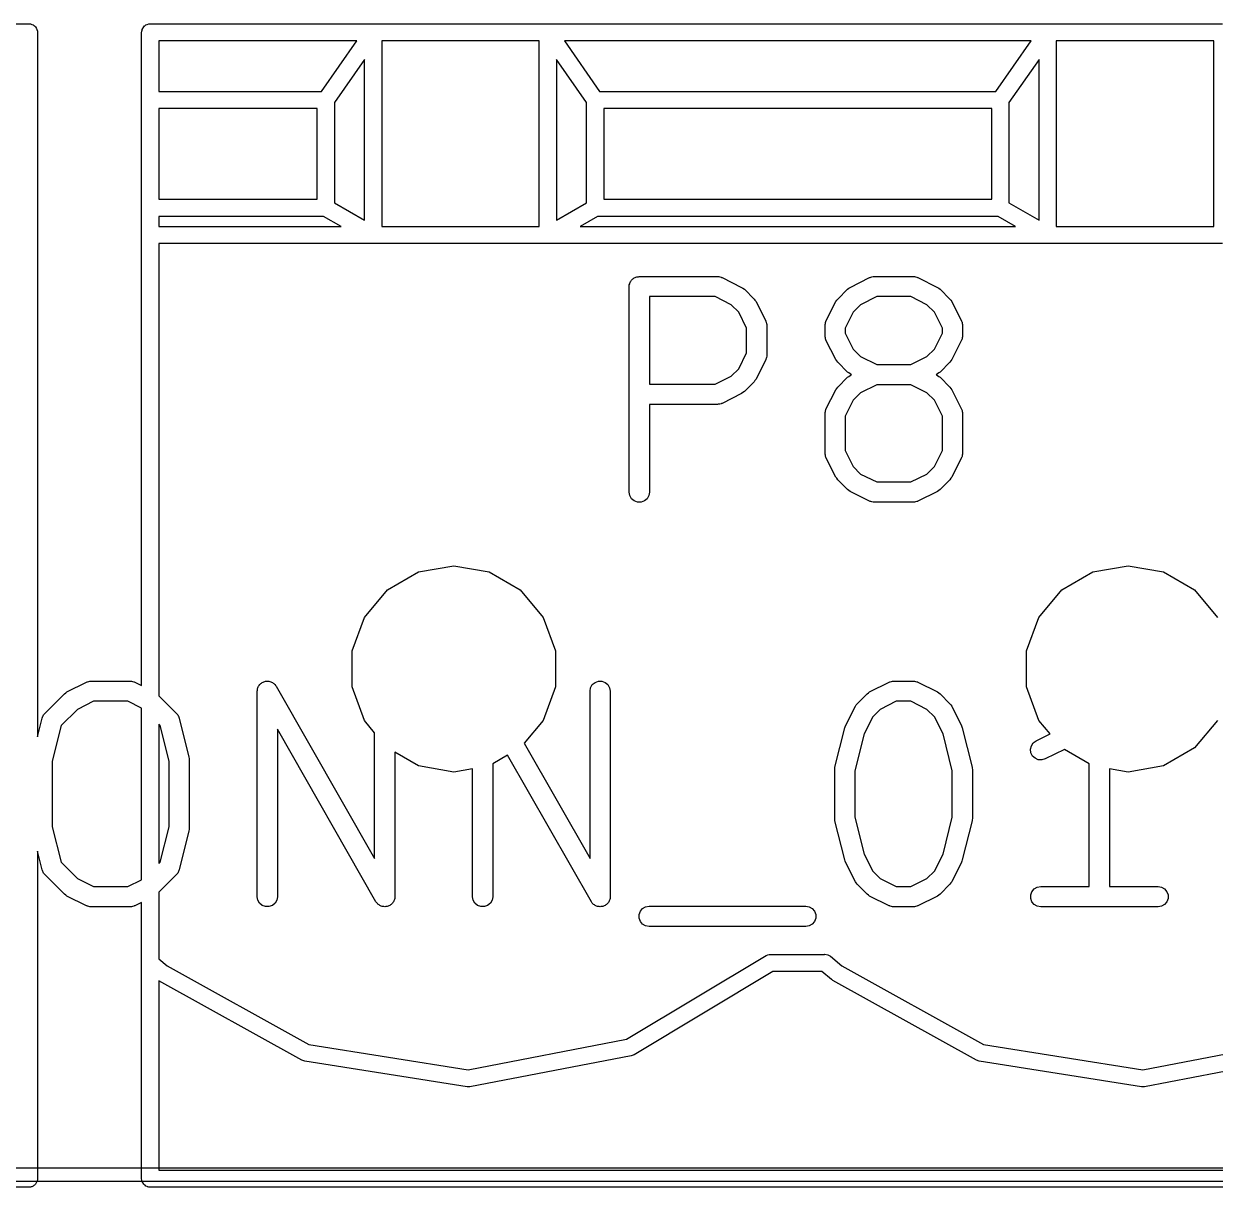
# Model space of a CAD drawing. Extents: x 10 to 287, y -200 to -10.
# Drawn here: x 101.81 to 110.64, y -130.09 to -121.47 of the extents above; entities that cross this region are included whole.
import ezdxf

# ---------------------------------------------------------------- set-up
doc = ezdxf.new("R2010")
doc.units = 0
doc.header["$MEASUREMENT"] = 0
doc.layers.add('BLACK', color=7, linetype='CONTINUOUS')

msp = doc.modelspace()

# ---------------------------------------------------------------- linework, layer by layer
at = {"layer": 'Black'}
for p, q in [((100.198, -121.468), (101.839, -121.468)), ((101.839, -121.468), (101.839, -121.467)), ((101.839, -121.467), (101.861, -121.467)), ((101.861, -121.467), (101.872, -121.471)), ((101.872, -121.471), (101.872, -121.471)), ((101.872, -121.471), (101.872, -121.471)), ((101.872, -121.471), (101.882, -121.475)), ((101.882, -121.475), (101.89, -121.482)), ((101.89, -121.482), (101.891, -121.482)), ((101.891, -121.482), (101.892, -121.483)), ((101.892, -121.483), (101.899, -121.489)), ((101.899, -121.489), (101.903, -121.497)), ((101.903, -121.497), (101.905, -121.499)), ((101.905, -121.499), (101.906, -121.502)), ((101.906, -121.502), (101.91, -121.508)), ((101.91, -121.508), (101.911, -121.516)), ((101.911, -121.516), (101.913, -121.52)), ((101.913, -121.52), (101.913, -121.525)), ((101.913, -121.525), (101.913, -121.53)), ((102.686, -121.53), (102.687, -121.525)), ((102.687, -121.52), (102.689, -121.516)), ((102.687, -121.525), (102.687, -121.52)), ((102.689, -121.516), (102.69, -121.508)), ((102.69, -121.508), (102.694, -121.502)), ((102.694, -121.502), (102.695, -121.499)), ((102.695, -121.499), (102.697, -121.497)), ((102.697, -121.497), (102.701, -121.489)), ((102.701, -121.489), (102.708, -121.483)), ((102.708, -121.483), (102.709, -121.482)), ((102.709, -121.482), (102.71, -121.482)), ((102.71, -121.482), (102.718, -121.475)), ((102.718, -121.475), (102.728, -121.471)), ((102.728, -121.471), (102.739, -121.467)), ((102.728, -121.471), (102.728, -121.471)), ((102.728, -121.471), (102.728, -121.471)), ((102.739, -121.467), (102.761, -121.467)), ((102.761, -121.467), (102.761, -121.468)), ((102.761, -121.468), (104.402, -121.468)), ((104.402, -121.468), (105.698, -121.468)), ((105.698, -121.468), (108.949, -121.468)), ((108.949, -121.468), (109.402, -121.468)), ((109.402, -121.468), (110.698, -121.468)), ((101.913, -121.53), (101.913, -126.753)), ((102.686, -126.374), (102.686, -121.53)), ((102.813, -121.594), (102.813, -121.968)), ((104.28, -121.594), (102.813, -121.594)), ((104.019, -121.968), (104.28, -121.594)), ((104.466, -121.594), (104.466, -122.969)), ((105.634, -121.594), (104.466, -121.594)), ((105.634, -122.969), (105.634, -121.594)), ((106.151, -121.594), (105.82, -121.594)), ((105.82, -121.594), (106.081, -121.968)), ((109.28, -121.594), (106.151, -121.594)), ((109.019, -121.968), (109.28, -121.594)), ((109.466, -121.594), (109.466, -122.969)), ((110.634, -121.594), (109.466, -121.594)), ((110.634, -122.969), (110.634, -121.594)), ((104.339, -121.732), (104.115, -122.051)), ((104.339, -122.923), (104.339, -121.732)), ((105.985, -122.051), (105.761, -121.732)), ((105.761, -121.732), (105.761, -122.923)), ((109.339, -121.732), (109.115, -122.051)), ((109.339, -122.923), (109.339, -121.732)), ((102.813, -121.968), (104.019, -121.968)), ((106.081, -121.968), (108.949, -121.968)), ((108.949, -121.968), (109.019, -121.968)), ((104.115, -122.051), (104.115, -122.795)), ((105.985, -122.795), (105.985, -122.051)), ((109.115, -122.051), (109.115, -122.795)), ((102.813, -122.095), (102.813, -122.768)), ((103.988, -122.095), (102.813, -122.095)), ((103.988, -122.768), (103.988, -122.095)), ((106.151, -122.095), (106.112, -122.095)), ((106.112, -122.095), (106.112, -122.768)), ((108.949, -122.095), (106.151, -122.095)), ((108.988, -122.095), (108.949, -122.095)), ((108.988, -122.768), (108.988, -122.095)), ((102.813, -122.768), (103.988, -122.768)), ((104.115, -122.795), (104.339, -122.923)), ((105.761, -122.923), (105.985, -122.795)), ((106.112, -122.768), (108.949, -122.768)), ((108.949, -122.768), (108.988, -122.768)), ((109.115, -122.795), (109.339, -122.923)), ((104.035, -122.895), (102.813, -122.895)), ((102.813, -122.895), (102.813, -122.969)), ((104.164, -122.969), (104.035, -122.895)), ((106.065, -122.895), (105.936, -122.969)), ((106.151, -122.895), (106.065, -122.895)), ((108.949, -122.895), (106.151, -122.895)), ((109.035, -122.895), (108.949, -122.895)), ((109.164, -122.969), (109.035, -122.895)), ((102.813, -122.969), (104.052, -122.969)), ((104.052, -122.969), (104.164, -122.969)), ((104.466, -122.969), (105.634, -122.969)), ((105.936, -122.969), (106.048, -122.969)), ((106.048, -122.969), (108.949, -122.969)), ((108.949, -122.969), (109.052, -122.969)), ((109.052, -122.969), (109.164, -122.969)), ((109.466, -122.969), (110.634, -122.969)), ((104.052, -123.096), (102.813, -123.096)), ((102.813, -123.096), (102.813, -126.449)), ((104.402, -123.096), (104.052, -123.096)), ((105.698, -123.096), (104.402, -123.096)), ((106.048, -123.096), (105.698, -123.096)), ((106.151, -123.096), (106.048, -123.096)), ((108.949, -123.096), (106.151, -123.096)), ((109.052, -123.096), (108.949, -123.096)), ((109.402, -123.096), (109.052, -123.096)), ((110.698, -123.096), (109.402, -123.096)), ((106.308, -123.384), (106.31, -123.378)), ((106.31, -123.378), (106.314, -123.373)), ((106.314, -123.373), (106.318, -123.367)), ((106.318, -123.367), (106.323, -123.363)), ((106.323, -123.363), (106.327, -123.358)), ((106.327, -123.358), (106.333, -123.355)), ((106.333, -123.355), (106.338, -123.35)), ((106.338, -123.35), (106.344, -123.348)), ((106.344, -123.348), (106.349, -123.345)), ((106.349, -123.345), (106.356, -123.344)), ((106.356, -123.344), (106.362, -123.342)), ((106.362, -123.342), (106.369, -123.342)), ((106.369, -123.342), (106.375, -123.34)), ((106.375, -123.34), (106.956, -123.34)), ((106.956, -123.34), (106.96, -123.341)), ((106.96, -123.341), (106.964, -123.341)), ((106.964, -123.341), (106.973, -123.343)), ((106.973, -123.343), (106.981, -123.345)), ((106.981, -123.345), (106.985, -123.347)), ((106.985, -123.347), (106.989, -123.348)), ((106.989, -123.348), (107.134, -123.421)), ((107.938, -123.421), (108.083, -123.348)), ((108.083, -123.348), (108.087, -123.347)), ((108.087, -123.347), (108.091, -123.345)), ((108.091, -123.345), (108.1, -123.343)), ((108.1, -123.343), (108.108, -123.341)), ((108.108, -123.341), (108.113, -123.341)), ((108.113, -123.341), (108.117, -123.34)), ((108.117, -123.34), (108.407, -123.34)), ((108.407, -123.34), (108.411, -123.341)), ((108.411, -123.341), (108.416, -123.341)), ((108.416, -123.341), (108.424, -123.343)), ((108.424, -123.343), (108.433, -123.345)), ((108.433, -123.345), (108.437, -123.347)), ((108.437, -123.347), (108.441, -123.348)), ((108.441, -123.348), (108.586, -123.421)), ((106.3, -123.415), (106.301, -123.409)), ((106.3, -124.939), (106.3, -123.415)), ((106.301, -123.402), (106.304, -123.396)), ((106.301, -123.409), (106.301, -123.402)), ((106.304, -123.396), (106.305, -123.39)), ((106.305, -123.39), (106.308, -123.384)), ((107.134, -123.421), (107.144, -123.428)), ((107.144, -123.428), (107.154, -123.435)), ((107.154, -123.435), (107.226, -123.508)), ((107.846, -123.508), (107.919, -123.435)), ((107.919, -123.435), (107.929, -123.428)), ((107.929, -123.428), (107.938, -123.421)), ((108.586, -123.421), (108.595, -123.428)), ((108.595, -123.428), (108.605, -123.435)), ((108.605, -123.435), (108.678, -123.508)), ((106.45, -123.49), (106.45, -124.139)), ((106.938, -123.49), (106.45, -123.49)), ((107.056, -123.55), (106.938, -123.49)), ((107.112, -123.605), (107.056, -123.55)), ((107.226, -123.508), (107.233, -123.517)), ((107.233, -123.517), (107.241, -123.527)), ((107.241, -123.527), (107.313, -123.672)), ((107.759, -123.672), (107.832, -123.527)), ((107.832, -123.527), (107.839, -123.517)), ((107.839, -123.517), (107.846, -123.508)), ((108.016, -123.55), (107.961, -123.605)), ((108.135, -123.49), (108.016, -123.55)), ((108.389, -123.49), (108.135, -123.49)), ((108.508, -123.55), (108.389, -123.49)), ((108.563, -123.605), (108.508, -123.55)), ((108.678, -123.508), (108.685, -123.517)), ((108.685, -123.517), (108.692, -123.527)), ((108.692, -123.527), (108.765, -123.672)), ((107.171, -123.723), (107.112, -123.605)), ((107.961, -123.605), (107.902, -123.723)), ((108.622, -123.723), (108.563, -123.605)), ((107.171, -123.906), (107.171, -123.723)), ((107.313, -123.672), (107.314, -123.676)), ((107.314, -123.676), (107.316, -123.68)), ((107.316, -123.68), (107.318, -123.689)), ((107.318, -123.689), (107.321, -123.697)), ((107.321, -123.697), (107.32, -123.701)), ((107.32, -123.701), (107.321, -123.706)), ((107.321, -123.706), (107.321, -123.923)), ((107.752, -123.697), (107.755, -123.689)), ((107.752, -123.701), (107.752, -123.697)), ((107.752, -123.706), (107.752, -123.701)), ((107.752, -123.778), (107.752, -123.706)), ((107.755, -123.689), (107.756, -123.68)), ((107.756, -123.68), (107.758, -123.676)), ((107.758, -123.676), (107.759, -123.672)), ((107.902, -123.723), (107.902, -123.761)), ((108.622, -123.761), (108.622, -123.723)), ((108.765, -123.672), (108.766, -123.676)), ((108.766, -123.676), (108.768, -123.68)), ((108.768, -123.68), (108.769, -123.689)), ((108.769, -123.689), (108.772, -123.697)), ((108.772, -123.697), (108.772, -123.701)), ((108.772, -123.701), (108.772, -123.706)), ((108.772, -123.706), (108.772, -123.778)), ((107.752, -123.783), (107.752, -123.778)), ((107.752, -123.787), (107.752, -123.783)), ((107.755, -123.795), (107.752, -123.787)), ((107.756, -123.804), (107.755, -123.795)), ((107.758, -123.808), (107.756, -123.804)), ((107.759, -123.812), (107.758, -123.808)), ((107.832, -123.957), (107.759, -123.812)), ((107.902, -123.761), (107.961, -123.879)), ((108.563, -123.879), (108.622, -123.761)), ((108.765, -123.812), (108.692, -123.957)), ((108.766, -123.808), (108.765, -123.812)), ((108.768, -123.804), (108.766, -123.808)), ((108.769, -123.795), (108.768, -123.804)), ((108.772, -123.787), (108.769, -123.795)), ((108.772, -123.778), (108.772, -123.783)), ((108.772, -123.783), (108.772, -123.787)), ((107.112, -124.024), (107.171, -123.906)), ((107.961, -123.879), (108.016, -123.934)), ((108.508, -123.934), (108.563, -123.879)), ((107.313, -123.957), (107.241, -124.102)), ((107.314, -123.953), (107.313, -123.957)), ((107.316, -123.949), (107.314, -123.953)), ((107.318, -123.94), (107.316, -123.949)), ((107.321, -123.932), (107.318, -123.94)), ((107.321, -123.923), (107.32, -123.928)), ((107.32, -123.928), (107.321, -123.932)), ((107.839, -123.967), (107.832, -123.957)), ((107.846, -123.976), (107.839, -123.967)), ((107.919, -124.049), (107.846, -123.976)), ((108.016, -123.934), (108.135, -123.994)), ((108.135, -123.994), (108.389, -123.994)), ((108.389, -123.994), (108.508, -123.934)), ((108.678, -123.976), (108.605, -124.049)), ((108.685, -123.967), (108.678, -123.976)), ((108.692, -123.957), (108.685, -123.967)), ((106.938, -124.139), (107.056, -124.08)), ((107.056, -124.08), (107.112, -124.024)), ((107.846, -124.161), (107.919, -124.088)), ((107.929, -124.056), (107.919, -124.049)), ((107.919, -124.088), (107.929, -124.081)), ((107.938, -124.063), (107.929, -124.056)), ((107.929, -124.081), (107.938, -124.074)), ((107.949, -124.069), (107.938, -124.063)), ((107.938, -124.074), (107.949, -124.069)), ((108.586, -124.063), (108.575, -124.069)), ((108.575, -124.069), (108.586, -124.074)), ((108.595, -124.056), (108.586, -124.063)), ((108.586, -124.074), (108.595, -124.081)), ((108.605, -124.049), (108.595, -124.056)), ((108.595, -124.081), (108.605, -124.088)), ((108.605, -124.088), (108.678, -124.161)), ((106.45, -124.139), (106.938, -124.139)), ((107.226, -124.122), (107.154, -124.194)), ((107.233, -124.112), (107.226, -124.122)), ((107.241, -124.102), (107.233, -124.112)), ((107.832, -124.18), (107.839, -124.171)), ((107.839, -124.171), (107.846, -124.161)), ((108.135, -124.144), (108.016, -124.203)), ((108.389, -124.144), (108.135, -124.144)), ((108.508, -124.203), (108.389, -124.144)), ((108.678, -124.161), (108.685, -124.171)), ((108.685, -124.171), (108.692, -124.18)), ((107.134, -124.208), (106.989, -124.281)), ((107.144, -124.201), (107.134, -124.208)), ((107.154, -124.194), (107.144, -124.201)), ((107.759, -124.325), (107.832, -124.18)), ((107.961, -124.258), (107.902, -124.377)), ((108.016, -124.203), (107.961, -124.258)), ((108.563, -124.258), (108.508, -124.203)), ((108.622, -124.377), (108.563, -124.258)), ((108.692, -124.18), (108.765, -124.325)), ((106.956, -124.289), (106.45, -124.289)), ((106.45, -124.289), (106.45, -124.939)), ((106.96, -124.288), (106.956, -124.289)), ((106.964, -124.288), (106.96, -124.288)), ((106.973, -124.286), (106.964, -124.288)), ((106.981, -124.284), (106.973, -124.286)), ((106.985, -124.282), (106.981, -124.284)), ((106.989, -124.281), (106.985, -124.282)), ((107.752, -124.35), (107.755, -124.342)), ((107.752, -124.355), (107.752, -124.35)), ((107.755, -124.342), (107.756, -124.333)), ((107.756, -124.333), (107.758, -124.329)), ((107.758, -124.329), (107.759, -124.325)), ((108.765, -124.325), (108.766, -124.329)), ((108.766, -124.329), (108.768, -124.333)), ((108.768, -124.333), (108.769, -124.342)), ((108.769, -124.342), (108.772, -124.35)), ((108.772, -124.35), (108.772, -124.355)), ((107.752, -124.359), (107.752, -124.355)), ((107.752, -124.649), (107.752, -124.359)), ((107.902, -124.377), (107.902, -124.631)), ((108.622, -124.631), (108.622, -124.377)), ((108.772, -124.355), (108.772, -124.359)), ((108.772, -124.359), (108.772, -124.649)), ((107.752, -124.653), (107.752, -124.649)), ((107.752, -124.658), (107.752, -124.653)), ((107.755, -124.666), (107.752, -124.658)), ((107.756, -124.675), (107.755, -124.666)), ((107.758, -124.679), (107.756, -124.675)), ((107.759, -124.683), (107.758, -124.679)), ((107.832, -124.828), (107.759, -124.683)), ((107.902, -124.631), (107.961, -124.75)), ((108.563, -124.75), (108.622, -124.631)), ((108.765, -124.683), (108.692, -124.828)), ((108.766, -124.679), (108.765, -124.683)), ((108.768, -124.675), (108.766, -124.679)), ((108.769, -124.666), (108.768, -124.675)), ((108.772, -124.658), (108.769, -124.666)), ((108.772, -124.649), (108.772, -124.653)), ((108.772, -124.653), (108.772, -124.658)), ((107.961, -124.75), (108.016, -124.805)), ((108.508, -124.805), (108.563, -124.75)), ((107.839, -124.837), (107.832, -124.828)), ((107.846, -124.847), (107.839, -124.837)), ((107.919, -124.92), (107.846, -124.847)), ((108.016, -124.805), (108.135, -124.864)), ((108.135, -124.864), (108.389, -124.864)), ((108.389, -124.864), (108.508, -124.805)), ((108.678, -124.847), (108.605, -124.92)), ((108.685, -124.837), (108.678, -124.847)), ((108.692, -124.828), (108.685, -124.837)), ((106.305, -124.965), (106.3, -124.939)), ((106.318, -124.988), (106.305, -124.965)), ((106.446, -124.965), (106.433, -124.988)), ((106.45, -124.939), (106.446, -124.965)), ((107.929, -124.927), (107.919, -124.92)), ((107.938, -124.934), (107.929, -124.927)), ((108.083, -125.007), (107.938, -124.934)), ((108.586, -124.934), (108.441, -125.007)), ((108.595, -124.927), (108.586, -124.934)), ((108.605, -124.92), (108.595, -124.927)), ((106.338, -125.004), (106.318, -124.988)), ((106.362, -125.013), (106.338, -125.004)), ((106.388, -125.013), (106.362, -125.013)), ((106.413, -125.004), (106.388, -125.013)), ((106.433, -124.988), (106.413, -125.004)), ((108.087, -125.008), (108.083, -125.007)), ((108.091, -125.01), (108.087, -125.008)), ((108.1, -125.011), (108.091, -125.01)), ((108.108, -125.014), (108.1, -125.011)), ((108.113, -125.014), (108.108, -125.014)), ((108.117, -125.014), (108.113, -125.014)), ((108.407, -125.014), (108.117, -125.014)), ((108.411, -125.014), (108.407, -125.014)), ((108.416, -125.014), (108.411, -125.014)), ((108.424, -125.011), (108.416, -125.014)), ((108.433, -125.01), (108.424, -125.011)), ((108.437, -125.008), (108.433, -125.01)), ((108.441, -125.007), (108.437, -125.008)), ((104.738, -125.531), (105, -125.485)), ((105, -125.485), (105.262, -125.531)), ((109.738, -125.531), (110, -125.485)), ((110, -125.485), (110.262, -125.531)), ((104.508, -125.664), (104.738, -125.531)), ((105.262, -125.531), (105.492, -125.664)), ((109.508, -125.664), (109.738, -125.531)), ((110.262, -125.531), (110.492, -125.664)), ((104.338, -125.868), (104.508, -125.664)), ((105.492, -125.664), (105.662, -125.868)), ((109.338, -125.868), (109.508, -125.664)), ((110.492, -125.664), (110.662, -125.868)), ((104.247, -126.117), (104.338, -125.868)), ((105.662, -125.868), (105.753, -126.117)), ((109.247, -126.117), (109.338, -125.868)), ((104.247, -126.383), (104.247, -126.117)), ((105.753, -126.117), (105.753, -126.383)), ((109.247, -126.383), (109.247, -126.117)), ((102.132, -126.421), (102.278, -126.348)), ((102.278, -126.348), (102.282, -126.347)), ((102.282, -126.347), (102.285, -126.345)), ((102.285, -126.345), (102.294, -126.343)), ((102.294, -126.343), (102.303, -126.341)), ((102.303, -126.341), (102.307, -126.341)), ((102.307, -126.341), (102.311, -126.34)), ((102.311, -126.34), (102.601, -126.34)), ((102.601, -126.34), (102.606, -126.341)), ((102.606, -126.341), (102.61, -126.341)), ((102.61, -126.341), (102.618, -126.343)), ((102.618, -126.343), (102.627, -126.345)), ((102.627, -126.345), (102.631, -126.347)), ((102.631, -126.347), (102.635, -126.348)), ((102.635, -126.348), (102.686, -126.374)), ((103.547, -126.39), (103.55, -126.384)), ((103.55, -126.384), (103.553, -126.378)), ((103.553, -126.378), (103.557, -126.373)), ((103.557, -126.373), (103.56, -126.367)), ((103.56, -126.367), (103.565, -126.363)), ((103.565, -126.363), (103.569, -126.358)), ((103.569, -126.358), (103.575, -126.355)), ((103.575, -126.355), (103.58, -126.35)), ((103.58, -126.35), (103.586, -126.348)), ((103.586, -126.348), (103.592, -126.345)), ((103.592, -126.345), (103.598, -126.344)), ((103.598, -126.344), (103.604, -126.342)), ((103.604, -126.342), (103.611, -126.342)), ((103.611, -126.342), (103.618, -126.34)), ((103.618, -126.34), (103.624, -126.342)), ((103.624, -126.342), (103.63, -126.342)), ((103.63, -126.342), (103.637, -126.344)), ((103.637, -126.344), (103.643, -126.345)), ((103.643, -126.345), (103.649, -126.348)), ((103.649, -126.348), (103.655, -126.35)), ((103.655, -126.35), (103.66, -126.355)), ((103.66, -126.355), (103.666, -126.358)), ((103.666, -126.358), (103.67, -126.363)), ((103.67, -126.363), (103.675, -126.367)), ((103.675, -126.367), (103.678, -126.373)), ((103.678, -126.373), (103.683, -126.378)), ((103.683, -126.378), (104.413, -127.657)), ((104.338, -126.632), (104.247, -126.383)), ((105.753, -126.383), (105.662, -126.632)), ((106.014, -126.39), (106.027, -126.367)), ((106.027, -126.367), (106.047, -126.35)), ((106.047, -126.35), (106.072, -126.342)), ((106.072, -126.342), (106.098, -126.342)), ((106.098, -126.342), (106.122, -126.35)), ((106.122, -126.35), (106.142, -126.367)), ((106.142, -126.367), (106.155, -126.39)), ((108.083, -126.421), (108.228, -126.348)), ((108.228, -126.348), (108.233, -126.347)), ((108.233, -126.347), (108.236, -126.345)), ((108.236, -126.345), (108.245, -126.343)), ((108.245, -126.343), (108.253, -126.341)), ((108.253, -126.341), (108.258, -126.341)), ((108.258, -126.341), (108.262, -126.34)), ((108.262, -126.34), (108.407, -126.34)), ((108.407, -126.34), (108.411, -126.341)), ((108.411, -126.341), (108.416, -126.341)), ((108.416, -126.341), (108.424, -126.343)), ((108.424, -126.343), (108.433, -126.345)), ((108.433, -126.345), (108.437, -126.347)), ((108.437, -126.347), (108.441, -126.348)), ((108.441, -126.348), (108.586, -126.421)), ((109.338, -126.632), (109.247, -126.383)), ((101.968, -126.58), (102.113, -126.435)), ((102.113, -126.435), (102.123, -126.428)), ((102.123, -126.428), (102.132, -126.421)), ((102.813, -126.449), (102.945, -126.58)), ((103.542, -126.415), (103.544, -126.409)), ((103.542, -127.939), (103.542, -126.415)), ((103.544, -126.402), (103.546, -126.396)), ((103.544, -126.409), (103.544, -126.402)), ((103.546, -126.396), (103.547, -126.39)), ((106.01, -126.415), (106.014, -126.39)), ((106.01, -127.657), (106.01, -126.415)), ((106.155, -126.39), (106.16, -126.415)), ((106.16, -126.415), (106.16, -127.939)), ((107.991, -126.508), (108.064, -126.435)), ((108.064, -126.435), (108.074, -126.428)), ((108.074, -126.428), (108.083, -126.421)), ((108.586, -126.421), (108.595, -126.428)), ((108.595, -126.428), (108.605, -126.435)), ((108.605, -126.435), (108.678, -126.508)), ((102.21, -126.55), (102.089, -126.671)), ((102.329, -126.49), (102.21, -126.55)), ((102.584, -126.49), (102.329, -126.49)), ((102.686, -126.542), (102.584, -126.49)), ((102.686, -127.813), (102.686, -126.542)), ((107.905, -126.672), (107.977, -126.527)), ((107.977, -126.527), (107.984, -126.517)), ((107.984, -126.517), (107.991, -126.508)), ((108.161, -126.55), (108.106, -126.605)), ((108.28, -126.49), (108.161, -126.55)), ((108.389, -126.49), (108.28, -126.49)), ((108.508, -126.55), (108.389, -126.49)), ((108.563, -126.605), (108.508, -126.55)), ((108.678, -126.508), (108.685, -126.517)), ((108.685, -126.517), (108.692, -126.527)), ((108.692, -126.527), (108.765, -126.672)), ((101.913, -126.753), (101.948, -126.615)), ((101.948, -126.615), (101.951, -126.608)), ((101.951, -126.608), (101.953, -126.601)), ((101.953, -126.601), (101.956, -126.597)), ((101.956, -126.597), (101.959, -126.591)), ((101.959, -126.591), (101.964, -126.586)), ((101.964, -126.586), (101.968, -126.58)), ((102.945, -126.58), (102.949, -126.586)), ((102.949, -126.586), (102.954, -126.591)), ((102.954, -126.591), (102.956, -126.597)), ((102.956, -126.597), (102.96, -126.601)), ((102.96, -126.601), (102.962, -126.608)), ((102.962, -126.608), (102.964, -126.615)), ((102.964, -126.615), (103.037, -126.905)), ((104.413, -126.723), (104.338, -126.632)), ((105.662, -126.632), (105.521, -126.801)), ((108.106, -126.605), (108.042, -126.732)), ((108.627, -126.732), (108.563, -126.605)), ((109.421, -126.732), (109.338, -126.632)), ((110.662, -126.632), (110.492, -126.836)), ((102.089, -126.671), (102.023, -126.933)), ((102.824, -126.671), (102.813, -126.661)), ((102.813, -126.661), (102.813, -127.694)), ((102.889, -126.933), (102.824, -126.671)), ((104.423, -127.977), (103.692, -126.698)), ((103.692, -126.698), (103.692, -127.939)), ((104.413, -127.657), (104.413, -126.723)), ((107.826, -126.978), (107.899, -126.688)), ((107.899, -126.688), (107.902, -126.68)), ((107.902, -126.68), (107.905, -126.672)), ((108.042, -126.732), (107.974, -127.005)), ((108.695, -127.005), (108.627, -126.732)), ((108.765, -126.672), (108.767, -126.68)), ((108.767, -126.68), (108.77, -126.688)), ((108.77, -126.688), (108.843, -126.978)), ((109.317, -126.784), (109.421, -126.732)), ((105.521, -126.801), (106.01, -127.657)), ((109.276, -126.846), (109.282, -126.821)), ((109.282, -126.821), (109.296, -126.799)), ((109.296, -126.799), (109.317, -126.784)), ((103.037, -126.905), (103.038, -126.914)), ((103.038, -126.914), (103.039, -126.923)), ((104.738, -126.969), (104.563, -126.868)), ((104.563, -126.868), (104.563, -127.939)), ((105.399, -126.89), (105.289, -126.953)), ((106.02, -127.977), (105.399, -126.89)), ((109.279, -126.872), (109.276, -126.846)), ((109.29, -126.896), (109.279, -126.872)), ((109.309, -126.913), (109.29, -126.896)), ((109.333, -126.924), (109.309, -126.913)), ((109.527, -126.847), (109.384, -126.918)), ((109.711, -126.953), (109.527, -126.847)), ((110.492, -126.836), (110.262, -126.969)), ((102.023, -126.933), (102.023, -127.422)), ((102.889, -127.422), (102.889, -126.933)), ((103.039, -126.923), (103.039, -127.431)), ((105, -127.015), (104.738, -126.969)), ((105.139, -126.99), (105, -127.015)), ((105.139, -127.939), (105.139, -126.99)), ((105.289, -126.953), (105.289, -127.939)), ((107.824, -126.996), (107.826, -126.987)), ((107.824, -127.359), (107.824, -126.996)), ((107.826, -126.987), (107.826, -126.978)), ((108.843, -126.978), (108.843, -126.987)), ((108.843, -126.987), (108.845, -126.996)), ((108.845, -126.996), (108.845, -127.359)), ((109.359, -126.925), (109.333, -126.924)), ((109.384, -126.918), (109.359, -126.925)), ((109.711, -127.864), (109.711, -126.953)), ((110, -127.015), (109.861, -126.99)), ((109.861, -126.99), (109.861, -127.864)), ((110.262, -126.969), (110, -127.015)), ((107.974, -127.005), (107.974, -127.35)), ((108.695, -127.35), (108.695, -127.005)), ((107.974, -127.35), (108.042, -127.623)), ((108.627, -127.623), (108.695, -127.35)), ((102.023, -127.422), (102.089, -127.683)), ((102.824, -127.683), (102.889, -127.422)), ((103.038, -127.44), (103.037, -127.45)), ((103.039, -127.431), (103.038, -127.44)), ((107.826, -127.368), (107.824, -127.359)), ((107.826, -127.377), (107.826, -127.368)), ((107.899, -127.667), (107.826, -127.377)), ((108.843, -127.377), (108.77, -127.667)), ((108.845, -127.359), (108.843, -127.368)), ((108.843, -127.368), (108.843, -127.377)), ((103.037, -127.45), (102.964, -127.74)), ((101.948, -127.74), (101.913, -127.602)), ((101.913, -127.602), (101.913, -130.03)), ((102.089, -127.683), (102.21, -127.805)), ((102.813, -127.694), (102.824, -127.683)), ((107.902, -127.675), (107.899, -127.667)), ((107.905, -127.683), (107.902, -127.675)), ((107.977, -127.828), (107.905, -127.683)), ((108.042, -127.623), (108.106, -127.75)), ((108.563, -127.75), (108.627, -127.623)), ((108.765, -127.683), (108.692, -127.828)), ((108.767, -127.675), (108.765, -127.683)), ((108.77, -127.667), (108.767, -127.675)), ((101.951, -127.746), (101.948, -127.74)), ((101.953, -127.753), (101.951, -127.746)), ((101.956, -127.758), (101.953, -127.753)), ((101.959, -127.764), (101.956, -127.758)), ((101.964, -127.769), (101.959, -127.764)), ((101.968, -127.775), (101.964, -127.769)), ((102.113, -127.92), (101.968, -127.775)), ((102.945, -127.775), (102.813, -127.906)), ((102.949, -127.769), (102.945, -127.775)), ((102.954, -127.764), (102.949, -127.769)), ((102.956, -127.758), (102.954, -127.764)), ((102.96, -127.753), (102.956, -127.758)), ((102.962, -127.746), (102.96, -127.753)), ((102.964, -127.74), (102.962, -127.746)), ((108.106, -127.75), (108.161, -127.805)), ((108.508, -127.805), (108.563, -127.75)), ((102.21, -127.805), (102.329, -127.864)), ((102.329, -127.864), (102.584, -127.864)), ((102.584, -127.864), (102.686, -127.813)), ((107.984, -127.837), (107.977, -127.828)), ((107.991, -127.847), (107.984, -127.837)), ((108.064, -127.92), (107.991, -127.847)), ((108.161, -127.805), (108.28, -127.864)), ((108.28, -127.864), (108.389, -127.864)), ((108.389, -127.864), (108.508, -127.805)), ((108.678, -127.847), (108.605, -127.92)), ((108.685, -127.837), (108.678, -127.847)), ((108.692, -127.828), (108.685, -127.837)), ((109.286, -127.902), (109.302, -127.882)), ((109.302, -127.882), (109.325, -127.869)), ((109.325, -127.869), (109.351, -127.864)), ((109.351, -127.864), (109.711, -127.864)), ((109.861, -127.864), (110.221, -127.864)), ((110.221, -127.864), (110.247, -127.869)), ((110.247, -127.869), (110.27, -127.882)), ((110.27, -127.882), (110.286, -127.902)), ((102.123, -127.927), (102.113, -127.92)), ((102.132, -127.934), (102.123, -127.927)), ((102.278, -128.007), (102.132, -127.934)), ((102.813, -127.906), (102.813, -128.399)), ((103.547, -127.965), (103.542, -127.939)), ((103.56, -127.988), (103.547, -127.965)), ((103.688, -127.965), (103.675, -127.988)), ((103.692, -127.939), (103.688, -127.965)), ((104.555, -127.971), (104.553, -127.977)), ((104.559, -127.965), (104.555, -127.971)), ((104.56, -127.959), (104.559, -127.965)), ((104.562, -127.953), (104.56, -127.959)), ((104.563, -127.939), (104.562, -127.946)), ((104.562, -127.946), (104.562, -127.953)), ((105.144, -127.965), (105.139, -127.939)), ((105.157, -127.988), (105.144, -127.965)), ((105.284, -127.965), (105.271, -127.988)), ((105.289, -127.939), (105.284, -127.965)), ((106.152, -127.971), (106.15, -127.977)), ((106.155, -127.965), (106.152, -127.971)), ((106.156, -127.959), (106.155, -127.965)), ((106.159, -127.953), (106.156, -127.959)), ((106.16, -127.939), (106.159, -127.946)), ((106.159, -127.946), (106.159, -127.953)), ((108.074, -127.927), (108.064, -127.92)), ((108.083, -127.934), (108.074, -127.927)), ((108.228, -128.007), (108.083, -127.934)), ((108.586, -127.934), (108.441, -128.007)), ((108.595, -127.927), (108.586, -127.934)), ((108.605, -127.92), (108.595, -127.927)), ((109.277, -127.926), (109.286, -127.902)), ((109.277, -127.952), (109.277, -127.926)), ((109.286, -127.977), (109.277, -127.952)), ((110.286, -127.902), (110.295, -127.926)), ((110.295, -127.952), (110.286, -127.977)), ((110.295, -127.926), (110.295, -127.952)), ((102.282, -128.008), (102.278, -128.007)), ((102.285, -128.01), (102.282, -128.008)), ((102.294, -128.011), (102.285, -128.01)), ((102.303, -128.014), (102.294, -128.011)), ((102.307, -128.014), (102.303, -128.014)), ((102.311, -128.014), (102.307, -128.014)), ((102.601, -128.014), (102.311, -128.014)), ((102.606, -128.014), (102.601, -128.014)), ((102.61, -128.014), (102.606, -128.014)), ((102.618, -128.011), (102.61, -128.014)), ((102.627, -128.01), (102.618, -128.011)), ((102.631, -128.008), (102.627, -128.01)), ((102.635, -128.007), (102.631, -128.008)), ((102.686, -127.981), (102.635, -128.007)), ((102.686, -130.03), (102.686, -127.981)), ((103.58, -128.004), (103.56, -127.988)), ((103.604, -128.013), (103.58, -128.004)), ((103.63, -128.013), (103.604, -128.013)), ((103.655, -128.004), (103.63, -128.013)), ((103.675, -127.988), (103.655, -128.004)), ((104.427, -127.982), (104.423, -127.977)), ((104.431, -127.988), (104.427, -127.982)), ((104.436, -127.992), (104.431, -127.988)), ((104.44, -127.997), (104.436, -127.992)), ((104.446, -128), (104.44, -127.997)), ((104.451, -128.004), (104.446, -128)), ((104.457, -128.007), (104.451, -128.004)), ((104.462, -128.01), (104.457, -128.007)), ((104.469, -128.011), (104.462, -128.01)), ((104.475, -128.013), (104.469, -128.011)), ((104.482, -128.013), (104.475, -128.013)), ((104.488, -128.014), (104.482, -128.013)), ((104.495, -128.013), (104.488, -128.014)), ((104.501, -128.013), (104.495, -128.013)), ((104.507, -128.011), (104.501, -128.013)), ((104.514, -128.01), (104.507, -128.011)), ((104.519, -128.007), (104.514, -128.01)), ((104.526, -128.004), (104.519, -128.007)), ((104.531, -128), (104.526, -128.004)), ((104.536, -127.997), (104.531, -128)), ((104.541, -127.992), (104.536, -127.997)), ((104.546, -127.988), (104.541, -127.992)), ((104.549, -127.982), (104.546, -127.988)), ((104.553, -127.977), (104.549, -127.982)), ((105.176, -128.004), (105.157, -127.988)), ((105.201, -128.013), (105.176, -128.004)), ((105.227, -128.013), (105.201, -128.013)), ((105.251, -128.004), (105.227, -128.013)), ((105.271, -127.988), (105.251, -128.004)), ((106.024, -127.982), (106.02, -127.977)), ((106.027, -127.988), (106.024, -127.982)), ((106.032, -127.992), (106.027, -127.988)), ((106.036, -127.997), (106.032, -127.992)), ((106.042, -128), (106.036, -127.997)), ((106.047, -128.004), (106.042, -128)), ((106.053, -128.007), (106.047, -128.004)), ((106.059, -128.01), (106.053, -128.007)), ((106.066, -128.011), (106.059, -128.01)), ((106.072, -128.013), (106.066, -128.011)), ((106.078, -128.013), (106.072, -128.013)), ((106.085, -128.014), (106.078, -128.013)), ((106.091, -128.013), (106.085, -128.014)), ((106.098, -128.013), (106.091, -128.013)), ((106.104, -128.011), (106.098, -128.013)), ((106.11, -128.01), (106.104, -128.011)), ((106.116, -128.007), (106.11, -128.01)), ((106.122, -128.004), (106.116, -128.007)), ((106.127, -128), (106.122, -128.004)), ((106.133, -127.997), (106.127, -128)), ((106.137, -127.992), (106.133, -127.997)), ((106.142, -127.988), (106.137, -127.992)), ((106.146, -127.982), (106.142, -127.988)), ((106.15, -127.977), (106.146, -127.982)), ((106.374, -128.072), (106.383, -128.047)), ((106.383, -128.047), (106.4, -128.027)), ((106.4, -128.027), (106.422, -128.014)), ((106.422, -128.014), (106.448, -128.01)), ((106.448, -128.01), (107.609, -128.01)), ((107.609, -128.01), (107.635, -128.014)), ((107.635, -128.014), (107.657, -128.027)), ((107.657, -128.027), (107.674, -128.047)), ((107.674, -128.047), (107.683, -128.072)), ((108.233, -128.008), (108.228, -128.007)), ((108.236, -128.01), (108.233, -128.008)), ((108.245, -128.011), (108.236, -128.01)), ((108.253, -128.014), (108.245, -128.011)), ((108.258, -128.014), (108.253, -128.014)), ((108.262, -128.014), (108.258, -128.014)), ((108.407, -128.014), (108.262, -128.014)), ((108.411, -128.014), (108.407, -128.014)), ((108.416, -128.014), (108.411, -128.014)), ((108.424, -128.011), (108.416, -128.014)), ((108.433, -128.01), (108.424, -128.011)), ((108.437, -128.008), (108.433, -128.01)), ((108.441, -128.007), (108.437, -128.008)), ((109.302, -127.997), (109.286, -127.977)), ((109.325, -128.01), (109.302, -127.997)), ((109.351, -128.014), (109.325, -128.01)), ((110.221, -128.014), (109.351, -128.014)), ((110.247, -128.01), (110.221, -128.014)), ((110.27, -127.997), (110.247, -128.01)), ((110.286, -127.977), (110.27, -127.997)), ((106.374, -128.098), (106.374, -128.072)), ((106.383, -128.122), (106.374, -128.098)), ((106.4, -128.142), (106.383, -128.122)), ((106.422, -128.155), (106.4, -128.142)), ((107.657, -128.142), (107.635, -128.155)), ((107.674, -128.122), (107.657, -128.142)), ((107.683, -128.098), (107.674, -128.122)), ((107.683, -128.072), (107.683, -128.098)), ((106.448, -128.16), (106.422, -128.155)), ((107.609, -128.16), (106.448, -128.16)), ((107.635, -128.155), (107.609, -128.16)), ((102.813, -128.399), (102.876, -128.452)), ((106.281, -128.996), (107.316, -128.375)), ((107.316, -128.375), (107.327, -128.371)), ((107.327, -128.371), (107.328, -128.37)), ((107.328, -128.37), (107.329, -128.37)), ((107.329, -128.37), (107.337, -128.367)), ((107.337, -128.367), (107.346, -128.367)), ((107.346, -128.367), (107.35, -128.367)), ((107.35, -128.367), (107.748, -128.367)), ((107.748, -128.367), (107.751, -128.366)), ((107.751, -128.366), (107.773, -128.37)), ((107.773, -128.37), (107.792, -128.381)), ((107.792, -128.381), (107.876, -128.452)), ((102.876, -128.452), (103.926, -129.035)), ((107.366, -128.493), (106.337, -129.111)), ((107.729, -128.493), (107.366, -128.493)), ((107.799, -128.553), (107.729, -128.493)), ((107.876, -128.452), (108.926, -129.035)), ((103.874, -129.151), (102.813, -128.562)), ((102.813, -128.562), (102.813, -129.966)), ((107.805, -128.556), (107.799, -128.553)), ((107.809, -128.56), (107.805, -128.556)), ((108.874, -129.151), (107.809, -128.56)), ((103.926, -129.035), (105.107, -129.223)), ((105.107, -129.223), (106.281, -128.996)), ((108.926, -129.035), (110.107, -129.223)), ((110.107, -129.223), (111.281, -128.996)), ((106.316, -129.118), (105.12, -129.35)), ((106.337, -129.111), (106.316, -129.118)), ((106.316, -129.118), (106.316, -129.118)), ((111.316, -129.118), (110.12, -129.35)), ((103.895, -129.158), (103.874, -129.151)), ((105.098, -129.35), (103.895, -129.158)), ((108.895, -129.158), (108.874, -129.151)), ((110.098, -129.35), (108.895, -129.158)), ((105.12, -129.35), (105.098, -129.35)), ((110.12, -129.35), (110.098, -129.35)), ((74.55, -129.95), (211.95, -129.95)), ((102.813, -129.966), (112.35, -129.966)), ((212, -130.05), (74.5, -130.05)), ((101.85, -130.093), (92.2511, -130.093)), ((101.855, -130.093), (101.85, -130.093)), ((101.861, -130.093), (101.855, -130.093)), ((101.867, -130.09), (101.861, -130.093)), ((101.872, -130.09), (101.867, -130.09)), ((101.876, -130.087), (101.872, -130.09)), ((101.882, -130.085), (101.876, -130.087)), ((101.887, -130.081), (101.882, -130.085)), ((101.891, -130.078), (101.887, -130.081)), ((101.894, -130.075), (101.891, -130.078)), ((101.899, -130.071), (101.894, -130.075)), ((101.902, -130.065), (101.899, -130.071)), ((101.905, -130.062), (101.902, -130.065)), ((101.907, -130.057), (101.905, -130.062)), ((101.91, -130.052), (101.907, -130.057)), ((101.911, -130.046), (101.91, -130.052)), ((101.913, -130.041), (101.911, -130.046)), ((101.913, -130.03), (101.913, -130.035)), ((101.913, -130.035), (101.913, -130.041)), ((102.69, -130.052), (102.686, -130.03)), ((102.701, -130.071), (102.69, -130.052)), ((102.71, -130.078), (102.701, -130.071)), ((102.711, -130.079), (102.71, -130.078)), ((102.71, -130.078), (102.71, -130.078)), ((102.718, -130.085), (102.711, -130.079)), ((102.727, -130.088), (102.718, -130.085)), ((102.729, -130.09), (102.727, -130.088)), ((102.732, -130.09), (102.729, -130.09)), ((102.739, -130.093), (102.732, -130.09)), ((102.747, -130.093), (102.739, -130.093)), ((102.751, -130.093), (102.747, -130.093)), ((112.35, -130.093), (102.751, -130.093))]:
    msp.add_line(p, q, dxfattribs=at)

doc.saveas('drawing.dxf')
